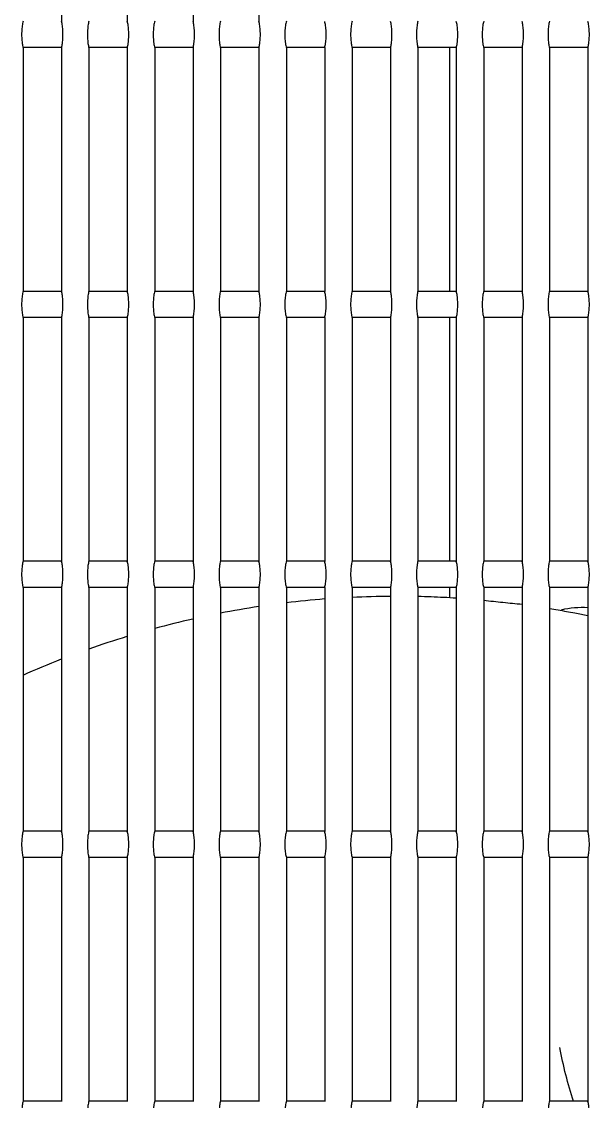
# Model space of a CAD drawing. Header units: millimetres. Extents: x 421 to 5436, y -1186 to -112.
# Drawn here: x 5352.2131 to 5352.3752, y -182.0642 to -181.7559 of the extents above; entities that cross this region are included whole.
import ezdxf

# ---------------------------------------------------------------- set-up
doc = ezdxf.new("R2010")
doc.units = ezdxf.units.MM
doc.layers.add('A-AC', color=150, linetype='Continuous')

msp = doc.modelspace()

# ---------------------------------------------------------------- linework, layer by layer
at = {"layer": 'A-AC', "color": 10, "lineweight": -3, "ltscale": 7.5}
for p, q in [((5352.224467491427, -181.6861371686505), (5352.224467491427, -181.7558704308465)), ((5352.243252657507, -181.6861419893446), (5352.243252657507, -181.7558656091915)), ((5352.262037807036, -181.6861468090867), (5352.262037807036, -181.755860789488)), ((5352.28082294004, -181.6861516275296), (5352.28082294004, -181.7558559710837)), ((5352.213522331207, -181.7633748927394), (5352.213522331207, -181.8328090401894)), ((5352.224482919537, -181.7632984383733), (5352.213538802947, -181.7632984383733)), ((5352.224467491427, -181.7632253353172), (5352.224467491427, -181.8329585975132)), ((5352.232307003702, -181.76337004893), (5352.232307003702, -181.8328138839636)), ((5352.243267074892, -181.7632984383733), (5352.232322418529, -181.7632984383733)), ((5352.243252657507, -181.7632301560111), (5352.243252657507, -181.832953775858)), ((5352.251091692763, -181.7633652080956), (5352.251091692763, -181.8328187247628)), ((5352.262051213226, -181.7632984383733), (5352.251106053329, -181.7632984383733)), ((5352.262037807036, -181.7632349757534), (5352.262037807036, -181.8329489561547)), ((5352.269876398368, -181.7633603700806), (5352.269876398368, -181.8328235627432)), ((5352.280835334491, -181.7632984383733), (5352.269889707241, -181.7632984383733)), ((5352.28082294004, -181.7632397941961), (5352.28082294004, -181.8329441377502)), ((5352.288661120492, -181.7633555347293), (5352.288661120492, -181.8328283980597)), ((5352.299619438636, -181.7632984383733), (5352.288673380159, -181.7632984383733)), ((5352.29960805654, -181.7632446114919), (5352.29960805654, -181.8329393204926)), ((5352.307445859115, -181.7633507018868), (5352.307445859115, -181.8328332308679)), ((5352.318403525609, -181.7632984383733), (5352.307457071985, -181.7632984383733)), ((5352.318393156556, -181.7632494277923), (5352.318393156556, -181.8329345042298)), ((5352.326230614217, -181.7632857259059), (5352.326230614217, -181.8328982064786)), ((5352.337187595358, -181.7632984383733), (5352.326240782621, -181.7632984383733)), ((5352.335372186159, -181.8328854940112), (5352.335372186159, -181.7632984383733)), ((5352.337178240106, -181.7632542432491), (5352.337178240106, -181.8329296888101)), ((5352.345015385779, -181.7633410431108), (5352.345015385779, -181.8328428895754)), ((5352.355971647826, -181.7632984383733), (5352.345024511969, -181.7632984383733)), ((5352.355963307206, -181.7632590580147), (5352.355963307206, -181.8329248740811)), ((5352.363800173788, -181.7633362168694), (5352.363800173788, -181.8328477157827)), ((5352.374755682956, -181.7632984383733), (5352.363808259935, -181.7632984383733)), ((5352.374748357873, -181.76326387224), (5352.374748357873, -181.8329200598921)), ((5352.224482919537, -181.8328854940112), (5352.213538802947, -181.8328854940112)), ((5352.243267074892, -181.8328854940112), (5352.232322418529, -181.8328854940112)), ((5352.262051213226, -181.8328854940112), (5352.251106053329, -181.8328854940112)), ((5352.280835334491, -181.8328854940112), (5352.269889707241, -181.8328854940112)), ((5352.299619438636, -181.8328854940112), (5352.288673380159, -181.8328854940112)), ((5352.318403525609, -181.8328854940112), (5352.307457071985, -181.8328854940112)), ((5352.337187595358, -181.8328854940112), (5352.326240782621, -181.8328854940112)), ((5352.355971647826, -181.8328854940112), (5352.345024511969, -181.8328854940112)), ((5352.374755682956, -181.8328854940112), (5352.363808259935, -181.8328854940112)), ((5352.213522331207, -181.8404630594059), (5352.213522331207, -181.9098972068559)), ((5352.224482919537, -181.8403866050401), (5352.213538802947, -181.8403866050401)), ((5352.224467491427, -181.8403135019839), (5352.224467491427, -181.9100467641799)), ((5352.232307003702, -181.8404582155968), (5352.232307003702, -181.9099020506301)), ((5352.243267074892, -181.8403866050401), (5352.232322418529, -181.8403866050401)), ((5352.243252657507, -181.8403183226778), (5352.243252657507, -181.9100419425247)), ((5352.251091692763, -181.8404533747623), (5352.251091692763, -181.9099068914295)), ((5352.262051213226, -181.8403866050401), (5352.251106053329, -181.8403866050401)), ((5352.262037807036, -181.8403231424199), (5352.262037807036, -181.9100371228214)), ((5352.269876398368, -181.8404485367471), (5352.269876398368, -181.9099117294099)), ((5352.280835334491, -181.8403866050401), (5352.269889707241, -181.8403866050401)), ((5352.28082294004, -181.8403279608629), (5352.28082294004, -181.910032304417)), ((5352.288661120492, -181.840443701396), (5352.288661120492, -181.9099165647265)), ((5352.299619438636, -181.8403866050401), (5352.288673380159, -181.8403866050401)), ((5352.29960805654, -181.8403327781584), (5352.29960805654, -181.9100274871594)), ((5352.307445859115, -181.8404388685535), (5352.307445859115, -181.9099213975346)), ((5352.318403525609, -181.8403866050401), (5352.307457071985, -181.8403866050401)), ((5352.318393156556, -181.8403375944588), (5352.318393156556, -181.9100226708965)), ((5352.326230614217, -181.8403738925724), (5352.326230614217, -181.9099863731453)), ((5352.337187595358, -181.8403866050401), (5352.326240782621, -181.8403866050401)), ((5352.335372186159, -181.9099736606779), (5352.335372186159, -181.8403866050401)), ((5352.337178240106, -181.8403424099158), (5352.337178240106, -181.9100178554768)), ((5352.345015385779, -181.8404292097775), (5352.345015385779, -181.9099310562419)), ((5352.355971647826, -181.8403866050401), (5352.345024511969, -181.8403866050401)), ((5352.355963307206, -181.8403472246814), (5352.355963307206, -181.9100130407478)), ((5352.363800173788, -181.8404243835362), (5352.363800173788, -181.9099358824494)), ((5352.374755682956, -181.8403866050401), (5352.363808259935, -181.8403866050401)), ((5352.374748357873, -181.8403520389068), (5352.374748357873, -181.9100082265588)), ((5352.224482919537, -181.9099736606779), (5352.213538802947, -181.9099736606779)), ((5352.243267074892, -181.9099736606779), (5352.232322418529, -181.9099736606779)), ((5352.262051213226, -181.9099736606779), (5352.251106053329, -181.9099736606779)), ((5352.280835334491, -181.9099736606779), (5352.269889707241, -181.9099736606779)), ((5352.299619438636, -181.9099736606779), (5352.288673380159, -181.9099736606779)), ((5352.318403525609, -181.9099736606779), (5352.307457071985, -181.9099736606779)), ((5352.337187595358, -181.9099736606779), (5352.326240782621, -181.9099736606779)), ((5352.355971647826, -181.9099736606779), (5352.345024511969, -181.9099736606779)), ((5352.374755682956, -181.9099736606779), (5352.363808259935, -181.9099736606779)), ((5352.213522331207, -181.9175512260726), (5352.213522331207, -181.9869853735227)), ((5352.224482919537, -181.9174747717066), (5352.213538802947, -181.9174747717066)), ((5352.224467491427, -181.9174016686504), (5352.224467491427, -181.9871349308464)), ((5352.232307003702, -181.9175463822633), (5352.232307003702, -181.9869902172968)), ((5352.243267074892, -181.9174747717066), (5352.232322418529, -181.9174747717066)), ((5352.243252657507, -181.9174064893446), (5352.243252657507, -181.9871301091914)), ((5352.251091692763, -181.917541541429), (5352.251091692763, -181.9869950580962)), ((5352.262051213226, -181.9174747717066), (5352.251106053329, -181.9174747717066)), ((5352.262037807036, -181.9174113090867), (5352.262037807036, -181.9871252894879)), ((5352.269876398368, -181.9175367034138), (5352.269876398368, -181.9869998960764)), ((5352.280835334491, -181.9174747717066), (5352.269889707241, -181.9174747717066)), ((5352.28082294004, -181.9174161275296), (5352.28082294004, -181.9871204710837)), ((5352.288661120492, -181.9175318680627), (5352.288661120492, -181.9870047313932)), ((5352.299619438636, -181.9174747717066), (5352.288673380159, -181.9174747717066)), ((5352.29960805654, -181.9174209448252), (5352.29960805654, -181.9871156538261)), ((5352.307445859115, -181.9175270352202), (5352.307445859115, -181.9870095642011)), ((5352.318403525609, -181.9174747717066), (5352.307457071985, -181.9174747717066)), ((5352.318393156556, -181.9174257611255), (5352.318393156556, -181.9871108375633)), ((5352.326230614217, -181.9174620592391), (5352.326230614217, -181.9870745398121)), ((5352.337187595358, -181.9174747717066), (5352.326240782621, -181.9174747717066)), ((5352.335372186159, -181.9203018194298), (5352.335372186159, -181.9174747717066)), ((5352.337178240106, -181.9174305765825), (5352.337178240106, -181.9871060221433)), ((5352.345015385779, -181.9175173764443), (5352.345015385779, -181.9870192229087)), ((5352.355971647826, -181.9174747717066), (5352.345024511969, -181.9174747717066)), ((5352.355963307206, -181.9174353913479), (5352.355963307206, -181.9871012074145)), ((5352.363800173788, -181.9175125502029), (5352.363800173788, -181.9870240491159)), ((5352.374755682956, -181.9174747717066), (5352.363808259935, -181.9174747717066)), ((5352.374748357873, -181.9174402055733), (5352.374748357873, -181.9870963932256)), ((5352.224482919537, -181.9870618273444), (5352.213538802947, -181.9870618273444)), ((5352.243267074892, -181.9870618273444), (5352.232322418529, -181.9870618273444)), ((5352.262051213226, -181.9870618273444), (5352.251106053329, -181.9870618273444)), ((5352.280835334491, -181.9870618273444), (5352.269889707241, -181.9870618273444)), ((5352.299619438636, -181.9870618273444), (5352.288673380159, -181.9870618273444)), ((5352.318403525609, -181.9870618273444), (5352.307457071985, -181.9870618273444)), ((5352.337187595358, -181.9870618273444), (5352.326240782621, -181.9870618273444)), ((5352.355971647826, -181.9870618273444), (5352.345024511969, -181.9870618273444)), ((5352.374755682956, -181.9870618273444), (5352.363808259935, -181.9870618273444)), ((5352.213522331207, -181.9946393927394), (5352.213522331207, -182.0640735401894)), ((5352.224482919537, -181.9945629383733), (5352.213538802947, -181.9945629383733)), ((5352.224467491427, -181.9944898353172), (5352.224467491427, -182.0642230975131)), ((5352.232307003702, -181.99463454893), (5352.232307003702, -182.0640783839635)), ((5352.243267074892, -181.9945629383733), (5352.232322418529, -181.9945629383733)), ((5352.243252657507, -181.9944946560113), (5352.243252657507, -182.0642182758579)), ((5352.251091692763, -181.9946297080958), (5352.251091692763, -182.0640832247627)), ((5352.262051213226, -181.9945629383733), (5352.251106053329, -181.9945629383733)), ((5352.262037807036, -181.9944994757534), (5352.262037807036, -182.0642134561547)), ((5352.269876398368, -181.9946248700805), (5352.269876398368, -182.0640880627432)), ((5352.280835334491, -181.9945629383733), (5352.269889707241, -181.9945629383733)), ((5352.28082294004, -181.9945042941961), (5352.28082294004, -182.0642086377504)), ((5352.288661120492, -181.9946200347295), (5352.288661120492, -182.0640928980599)), ((5352.299619438636, -181.9945629383733), (5352.288673380159, -181.9945629383733)), ((5352.29960805654, -181.9945091114919), (5352.29960805654, -182.0642038204926)), ((5352.307445859115, -181.9946152018867), (5352.307445859115, -182.0640977308678)), ((5352.318403525609, -181.9945629383733), (5352.307457071985, -181.9945629383733)), ((5352.318393156556, -181.9945139277922), (5352.318393156556, -182.0641990042297)), ((5352.326230614217, -181.9945502259059), (5352.326230614217, -182.0641627064788)), ((5352.337187595358, -181.9945629383733), (5352.326240782621, -181.9945629383733)), ((5352.337178240106, -181.9945187432493), (5352.337178240106, -182.06419418881)), ((5352.345015385779, -181.9946055431108), (5352.345015385779, -182.0641073895754)), ((5352.355971647826, -181.9945629383733), (5352.345024511969, -181.9945629383733)), ((5352.355963307206, -181.9945235580146), (5352.355963307206, -182.0641893740813)), ((5352.363800173788, -181.9946007168694), (5352.363800173788, -182.0641122157826)), ((5352.374755682956, -181.9945629383733), (5352.363808259935, -181.9945629383733)), ((5352.374748357873, -181.99452837224), (5352.374748357873, -182.0641845598923)), ((5352.224482919537, -182.0641499940111), (5352.213538802947, -182.0641499940111)), ((5352.243267074892, -182.0641499940111), (5352.232322418529, -182.0641499940111)), ((5352.262051213226, -182.0641499940111), (5352.251106053329, -182.0641499940111)), ((5352.280835334491, -182.0641499940111), (5352.269889707241, -182.0641499940111)), ((5352.299619438636, -182.0641499940111), (5352.288673380159, -182.0641499940111)), ((5352.318403525609, -182.0641499940111), (5352.307457071985, -182.0641499940111)), ((5352.337187595358, -182.0641499940111), (5352.326240782621, -182.0641499940111)), ((5352.355971647826, -182.0641499940111), (5352.345024511969, -182.0641499940111)), ((5352.374755682956, -182.0641499940111), (5352.363808259935, -182.0641499940111))]:
    msp.add_line(p, q, dxfattribs=at)
msp.add_arc((5352.373090813624, -181.9490131950224), 0.02583333333333333, 86.31704090746967, 103.3501256017517, dxfattribs=at)
for points, start_tangent, end_tangent in [([(5352.213522331207, -181.7557208735227), (5352.21324636934, -181.7570313953086), (5352.213102634105, -181.7586837548538), (5352.213102628772, -181.7604118809222), (5352.213246365569, -181.7620643437194), (5352.213522331207, -181.7633748927394)], (-0.002994322410565368, -0.009541175677115791), (0.002994322410565368, -0.009541175677115791)), ([(5352.224467491427, -181.7632253353172), (5352.224716406214, -181.7620716019549), (5352.224864264701, -181.7604160478786), (5352.224864269316, -181.7586798272646), (5352.224716409528, -181.7570241866038), (5352.224467491427, -181.7558704308465)], (0.003055732224605743, 0.009521685805124323), (-0.003055732224605743, 0.009521685805124323)), ([(5352.232307003702, -181.7557257172969), (5352.232031937094, -181.7570312210462), (5352.231888103502, -181.758683658388), (5352.231888098175, -181.7604119776324), (5352.232031933326, -181.7620645180211), (5352.232307003702, -181.76337004893)], (-0.002995796382653246, -0.009540712973026793), (0.002995796382653246, -0.009540712973026793)), ([(5352.243252657507, -181.7632301560111), (5352.243502434103, -181.7620712826558), (5352.243650124957, -181.7604157594701), (5352.243650119245, -181.7586798706727), (5352.243502430004, -181.7570244547815), (5352.243252657507, -181.7558656091915)], (0.003053228911296435, 0.009522488814129614), (-0.003053228911296435, 0.009522488814129614)), ([(5352.251091692763, -181.7557305580963), (5352.250817519232, -181.7570310429433), (5352.250673585067, -181.7586835597347), (5352.250673579746, -181.760412076502), (5352.250817515467, -181.7620646961577), (5352.251091692763, -181.7633652080956)], (-0.002997303091132982, -0.009540239733879052), (0.002997303091132982, -0.009540239733879052)), ([(5352.262037807036, -181.7632349757534), (5352.26228844201, -181.7620709931566), (5352.262435966307, -181.7604155963625), (5352.262435960629, -181.7586800344227), (5352.262288437938, -181.7570247444323), (5352.262037807036, -181.755860789488)], (0.003050761906283652, 0.009523279466190651), (-0.003050761906283652, 0.009523279466190651)), ([(5352.269876398368, -181.7557353960765), (5352.269603115796, -181.7570308609927), (5352.269459078836, -181.7586834588869), (5352.269459073519, -181.7604121775375), (5352.269603112032, -181.7620648781358), (5352.269876398368, -181.7633603700806)], (-0.00299884261229349, -0.009539755918612005), (0.00299884261229349, -0.009539755918612005)), ([(5352.28082294004, -181.7632397941961), (5352.281074433746, -181.7620707078029), (5352.281221794007, -181.7604154357073), (5352.28122178836, -181.7586801956872), (5352.281074429698, -181.7570250299304), (5352.28082294004, -181.7558559710837)], (0.00304833103642319, 0.00952405784801726), (-0.00304833103642319, 0.00952405784801726)), ([(5352.288661120492, -181.7557402313932), (5352.288388726828, -181.7570306751877), (5352.288244584845, -181.7586833558373), (5352.288244579529, -181.7604122807461), (5352.288388723065, -181.7620650639624), (5352.288661120492, -181.7633555347293)], (-0.003000415026015343, -0.009539261484604626), (0.003000415026015343, -0.009539261484604626)), ([(5352.29960805654, -181.7632446114919), (5352.299860409397, -181.7620704265794), (5352.30000760813, -181.7604152774902), (5352.300007602514, -181.7586803544809), (5352.299860405374, -181.7570253112908), (5352.29960805654, -181.7558511538259)], (0.00304593613274694, 0.009524824044318437), (-0.00304593613274694, 0.009524824044318437)), ([(5352.307445859115, -181.7557450642012), (5352.307174352372, -181.7570304855205), (5352.307030103127, -181.7586832505788), (5352.307030097813, -181.7604123861349), (5352.307174348609, -181.7620652536448), (5352.307445859115, -181.7633507018868)], (-0.003002020414370758, -0.009538756388109576), (0.003002020414370758, -0.009538756388109576)), ([(5352.318393156556, -181.7632494277923), (5352.318646369053, -181.7620701494709), (5352.318793408749, -181.760415121697), (5352.318793403161, -181.7586805108183), (5352.318646365052, -181.7570255885294), (5352.318393156556, -181.7558463375631)], (0.00304357702987943, 0.009525578138002457), (-0.003043577029814743, 0.009525578138023124)), ([(5352.326230614217, -181.7557498948127), (5352.325959994246, -181.757030279507), (5352.325815636217, -181.7586830825601), (5352.325815625917, -181.7604124332327), (5352.325959986945, -181.7620654347468), (5352.326230614217, -181.7633458715561)], (-0.003003658863729778, -0.009538240583584457), (0.003003658863729778, -0.009538240583584457)), ([(5352.337178240106, -181.7632542432491), (5352.337432312795, -181.7620698764624), (5352.337579195932, -181.7604149683134), (5352.337579190371, -181.7586806647128), (5352.337432308816, -181.7570258616606), (5352.337178240106, -181.7558415221433)], (0.003041253565879637, 0.00952632021023986), (-0.003041253565879637, 0.00952632021023986)), ([(5352.345015385779, -181.7557547229087), (5352.344745647184, -181.7570300945688), (5352.34460117667, -181.7586830334026), (5352.344601171356, -181.7604126034839), (5352.344745643417, -181.7620656446086), (5352.345015385779, -181.7633410431108)], (-0.003005330463071062, -0.009537714024216552), (0.003005330463071062, -0.009537714024216552)), ([(5352.355963307206, -181.7632590580147), (5352.356218240708, -181.7620696075394), (5352.356364969749, -181.7604148173268), (5352.356364964215, -181.7586808161784), (5352.35621823675, -181.7570261306994), (5352.355963307206, -181.7558367074146)], (0.003038965583391687, 0.009527050340108464), (-0.003038965583391687, 0.009527050340108464)), ([(5352.363800173788, -181.755759549116), (5352.363531316547, -181.7570298932678), (5352.36338673201, -181.7586829214692), (5352.363386726694, -181.7604127154602), (5352.363531312776, -181.7620658459061), (5352.363800173788, -181.7633362168694)], (-0.003007035304517203, -0.009537176661747809), (0.003007035304517203, -0.009537176661747809)), ([(5352.374748357873, -181.76326387224), (5352.37500415287, -181.7620693426877), (5352.375150730266, -181.7604146687236), (5352.375150724756, -181.7586809652287), (5352.375004148931, -181.75702639566), (5352.374748357873, -181.7558318932256)], (0.003036712927884753, 0.009527768605167613), (-0.003036712927884753, 0.009527768605167613)), ([(5352.213522331207, -181.8328090401894), (5352.21324636934, -181.8341195619753), (5352.213102634105, -181.8357719215203), (5352.213102628772, -181.8375000475887), (5352.213246365569, -181.8391525103859), (5352.213522331207, -181.8404630594059)], (-0.002994322410565368, -0.009541175677115791), (0.002994322410565368, -0.009541175677115791)), ([(5352.224467491427, -181.8403135019839), (5352.224716406214, -181.8391597686216), (5352.224864264701, -181.8375042145453), (5352.224864269316, -181.8357679939311), (5352.224716409528, -181.8341123532703), (5352.224467491427, -181.8329585975132)], (0.003055732224605743, 0.009521685805124323), (-0.003055732224605743, 0.009521685805124323)), ([(5352.232307003702, -181.8328138839636), (5352.232031937094, -181.8341193877129), (5352.231888103502, -181.8357718250547), (5352.231888098175, -181.8375001442992), (5352.232031933326, -181.8391526846879), (5352.232307003702, -181.8404582155968)], (-0.002995796382653246, -0.009540712973026793), (0.002995796382653246, -0.009540712973026793)), ([(5352.243252657507, -181.8403183226778), (5352.243502434103, -181.8391594493226), (5352.243650124957, -181.8375039261366), (5352.243650119245, -181.8357680373394), (5352.243502430004, -181.834112621448), (5352.243252657507, -181.832953775858)], (0.003053228911296435, 0.009522488814129614), (-0.003053228911296435, 0.009522488814129614)), ([(5352.251091692763, -181.8328187247628), (5352.250817519232, -181.8341192096098), (5352.250673585067, -181.8357717264014), (5352.250673579746, -181.8375002431687), (5352.250817515467, -181.8391528628244), (5352.251091692763, -181.8404533747623)], (-0.002997303091132982, -0.009540239733879052), (0.002997303091132982, -0.009540239733879052)), ([(5352.262037807036, -181.8403231424199), (5352.26228844201, -181.8391591598231), (5352.262435966307, -181.8375037630292), (5352.262435960629, -181.8357682010894), (5352.262288437938, -181.8341129110991), (5352.262037807036, -181.8329489561547)], (0.003050761906283652, 0.009523279466190651), (-0.003050761906283652, 0.009523279466190651)), ([(5352.269876398368, -181.8328235627432), (5352.269603115796, -181.8341190276594), (5352.269459078836, -181.8357716255534), (5352.269459073519, -181.8375003442043), (5352.269603112032, -181.8391530448025), (5352.269876398368, -181.8404485367471)], (-0.00299884261229349, -0.009539755918612005), (0.00299884261229349, -0.009539755918612005)), ([(5352.28082294004, -181.8403279608629), (5352.281074433746, -181.8391588744696), (5352.281221794007, -181.837503602374), (5352.28122178836, -181.835768362354), (5352.281074429698, -181.8341131965969), (5352.28082294004, -181.8329441377502)], (0.00304833103642319, 0.00952405784801726), (-0.00304833103642319, 0.00952405784801726)), ([(5352.288661120492, -181.8328283980597), (5352.288388726828, -181.8341188418544), (5352.288244584845, -181.835771522504), (5352.288244579529, -181.8375004474126), (5352.288388723065, -181.8391532306291), (5352.288661120492, -181.840443701396)], (-0.003000415026015343, -0.009539261484604626), (0.003000415026015343, -0.009539261484604626)), ([(5352.29960805654, -181.8403327781584), (5352.299860409397, -181.8391585932461), (5352.30000760813, -181.8375034441569), (5352.300007602514, -181.8357685211477), (5352.299860405374, -181.8341134779575), (5352.29960805654, -181.8329393204926)], (0.00304593613274694, 0.009524824044318437), (-0.00304593613274694, 0.009524824044318437)), ([(5352.307445859115, -181.8328332308679), (5352.307174352372, -181.8341186521873), (5352.307030103127, -181.8357714172453), (5352.307030097813, -181.8375005528014), (5352.307174348609, -181.8391534203113), (5352.307445859115, -181.8404388685535)], (-0.003002020414370758, -0.009538756388109576), (0.003002020414370758, -0.009538756388109576)), ([(5352.318393156556, -181.8403375944588), (5352.318646369053, -181.8391583161374), (5352.318793408749, -181.8375032883635), (5352.318793403161, -181.8357686774848), (5352.318646365052, -181.8341137551961), (5352.318393156556, -181.8329345042298)], (0.003043577029814743, 0.009525578138023124), (-0.00304357702987943, 0.009525578138002457)), ([(5352.326230614217, -181.8328380614794), (5352.325959994246, -181.8341184461738), (5352.325815636217, -181.8357712492268), (5352.325815625917, -181.8375005998994), (5352.325959986945, -181.8391536014135), (5352.326230614217, -181.8404340382228)], (-0.003003658863729778, -0.009538240583584457), (0.003003658863729778, -0.009538240583584457)), ([(5352.337178240106, -181.8403424099158), (5352.337432312795, -181.8391580431289), (5352.337579195932, -181.8375031349801), (5352.337579190371, -181.8357688313795), (5352.337432308816, -181.8341140283273), (5352.337178240106, -181.8329296888101)], (0.003041253565879637, 0.00952632021023986), (-0.003041253565879637, 0.00952632021023986)), ([(5352.345015385779, -181.8328428895754), (5352.344745647184, -181.8341182612355), (5352.34460117667, -181.8357712000693), (5352.344601171356, -181.8375007701507), (5352.344745643417, -181.8391538112751), (5352.345015385779, -181.8404292097775)], (-0.003005330463071062, -0.009537714024216552), (0.003005330463071062, -0.009537714024216552)), ([(5352.355963307206, -181.8403472246814), (5352.356218240708, -181.8391577742061), (5352.356364969749, -181.8375029839935), (5352.356364964215, -181.8357689828451), (5352.35621823675, -181.8341142973661), (5352.355963307206, -181.8329248740811)], (0.003038965583391687, 0.009527050340108464), (-0.003038965583391687, 0.009527050340108464)), ([(5352.363800173788, -181.8328477157827), (5352.363531316547, -181.8341180599346), (5352.36338673201, -181.8357710881357), (5352.363386726694, -181.837500882127), (5352.363531312776, -181.8391540125729), (5352.363800173788, -181.8404243835362)], (-0.003007035304517203, -0.009537176661747809), (0.003007035304517203, -0.009537176661747809)), ([(5352.374748357873, -181.8403520389068), (5352.37500415287, -181.8391575093544), (5352.375150730266, -181.8375028353901), (5352.375150724756, -181.8357691318954), (5352.375004148931, -181.8341145623267), (5352.374748357873, -181.8329200598921)], (0.003036712927884753, 0.009527768605167613), (-0.003036712927884753, 0.009527768605167613)), ([(5352.213522331207, -181.9098972068559), (5352.21324636934, -181.911207728642), (5352.213102634105, -181.912860088187), (5352.213102628772, -181.9145882142554), (5352.213246365569, -181.9162406770527), (5352.213522331207, -181.9175512260726)], (-0.002994322410565368, -0.009541175677115791), (0.002994322410761801, -0.009541175677054146)), ([(5352.224467491427, -181.9174016686504), (5352.224716406214, -181.9162479352881), (5352.224864264701, -181.9145923812121), (5352.224864269316, -181.9128561605978), (5352.224716409528, -181.911200519937), (5352.224467491427, -181.9100467641799)], (0.003055732224605743, 0.009521685805124323), (-0.003055732224605743, 0.009521685805124323)), ([(5352.232307003702, -181.9099020506301), (5352.232031937094, -181.9112075543794), (5352.231888103502, -181.9128599917212), (5352.231888098175, -181.9145883109659), (5352.232031933326, -181.9162408513546), (5352.232307003702, -181.9175463822633)], (-0.002995796382653246, -0.009540712973026793), (0.002995796382653246, -0.009540712973026793)), ([(5352.243252657507, -181.9174064893446), (5352.243502434103, -181.9162476159893), (5352.243650124957, -181.9145920928033), (5352.243650119245, -181.9128562040059), (5352.243502430004, -181.9112007881147), (5352.243252657507, -181.9100419425247)], (0.003053228911296435, 0.009522488814129614), (-0.003053228911296435, 0.009522488814129614)), ([(5352.251091692763, -181.9099068914295), (5352.250817519232, -181.9112073762765), (5352.250673585067, -181.9128598930681), (5352.250673579746, -181.9145884098352), (5352.250817515467, -181.9162410294912), (5352.251091692763, -181.917541541429)], (-0.002997303091132982, -0.009540239733879052), (0.002997303091132982, -0.009540239733879052)), ([(5352.262037807036, -181.9174113090867), (5352.26228844201, -181.9162473264898), (5352.262435966307, -181.9145919296959), (5352.262435960629, -181.9128563677561), (5352.262288437938, -181.9112010777658), (5352.262037807036, -181.9100371228214)], (0.003050761906283652, 0.009523279466190651), (-0.003050761906283652, 0.009523279466190651)), ([(5352.269876398368, -181.9099117294099), (5352.269603115796, -181.9112071943259), (5352.269459078836, -181.9128597922202), (5352.269459073519, -181.9145885108708), (5352.269603112032, -181.9162412114692), (5352.269876398368, -181.9175367034138)], (-0.00299884261229349, -0.009539755918612005), (0.00299884261229349, -0.009539755918612005)), ([(5352.28082294004, -181.9174161275296), (5352.281074433746, -181.9162470411361), (5352.281221794007, -181.9145917690407), (5352.28122178836, -181.9128565290207), (5352.281074429698, -181.9112013632637), (5352.28082294004, -181.910032304417)], (0.00304833103642319, 0.00952405784801726), (-0.00304833103642319, 0.00952405784801726)), ([(5352.288661120492, -181.9099165647265), (5352.288388726828, -181.9112070085209), (5352.288244584845, -181.9128596891708), (5352.288244579529, -181.9145886140793), (5352.288388723065, -181.9162413972956), (5352.288661120492, -181.9175318680627)], (-0.003000415026015343, -0.009539261484604626), (0.003000415026015343, -0.009539261484604626)), ([(5352.29960805654, -181.9174209448252), (5352.299860409397, -181.9162467599126), (5352.30000760813, -181.9145916108234), (5352.300007602514, -181.9128566878144), (5352.299860405374, -181.9112016446243), (5352.29960805654, -181.9100274871594)], (0.00304593613274694, 0.009524824044318437), (-0.00304593613274694, 0.009524824044318437)), ([(5352.307445859115, -181.9099213975346), (5352.307174352372, -181.9112068188538), (5352.307030103127, -181.912859583912), (5352.307030097813, -181.9145887194682), (5352.307174348609, -181.916241586978), (5352.307445859115, -181.9175270352202)], (-0.003002020414370758, -0.009538756388109576), (0.003002020414370758, -0.009538756388109576)), ([(5352.318393156556, -181.9174257611255), (5352.318646369053, -181.9162464828041), (5352.318793408749, -181.9145914550302), (5352.318793403161, -181.9128568441515), (5352.318646365052, -181.9112019218626), (5352.318393156556, -181.9100226708965)], (0.003043577029814743, 0.009525578138023124), (-0.003043577029814743, 0.009525578138023124)), ([(5352.326230614217, -181.9099262281461), (5352.325959994246, -181.9112066128403), (5352.325815636217, -181.9128594158935), (5352.325815625917, -181.9145887665661), (5352.325959986945, -181.9162417680802), (5352.326230614217, -181.9175222048896)], (-0.003003658863729778, -0.009538240583584457), (0.003003658863729778, -0.009538240583584457)), ([(5352.337178240106, -181.9174305765825), (5352.337432312795, -181.9162462097956), (5352.337579195932, -181.9145913016469), (5352.337579190371, -181.9128569980462), (5352.337432308816, -181.9112021949941), (5352.337178240106, -181.9100178554768)], (0.003041253565879637, 0.00952632021023986), (-0.003041253565879637, 0.00952632021023986)), ([(5352.345015385779, -181.9099310562419), (5352.344745647184, -181.9112064279022), (5352.34460117667, -181.912859366736), (5352.344601171356, -181.9145889368174), (5352.344745643417, -181.9162419779418), (5352.345015385779, -181.9175173764443)], (-0.003005330463071062, -0.009537714024216552), (0.003005330463071062, -0.009537714024216552)), ([(5352.355963307206, -181.9174353913479), (5352.356218240708, -181.9162459408726), (5352.356364969749, -181.9145911506603), (5352.356364964215, -181.9128571495119), (5352.35621823675, -181.9112024640328), (5352.355963307206, -181.9100130407478)], (0.003038965583391687, 0.009527050340108464), (-0.003038965583391687, 0.009527050340108464)), ([(5352.363800173788, -181.9099358824494), (5352.363531316547, -181.9112062266013), (5352.36338673201, -181.9128592548025), (5352.363386726694, -181.9145890487935), (5352.363531312776, -181.9162421792396), (5352.363800173788, -181.9175125502029)], (-0.003007035304517203, -0.009537176661747809), (0.003007035304517203, -0.009537176661747809)), ([(5352.374748357873, -181.9174402055733), (5352.37500415287, -181.9162456760209), (5352.375150730266, -181.9145910020568), (5352.375150724756, -181.9128572985619), (5352.375004148931, -181.9112027289934), (5352.374748357873, -181.9100082265588)], (0.003036712927884753, 0.009527768605167613), (-0.003036712927884753, 0.009527768605167613)), ([(5352.29958801421, -181.9207194628816), (5352.288623251298, -181.9218216026211)], (-0.009968508704486177, -0.00079299067370515), (-0.009926928414189292, -0.001206686479397726)), ([(5352.307445210306, -181.920215270108), (5352.3183929109, -181.9198963279216)], (0.00998762078043156, 0.000497424513159224), (0.00999964365160086, 8.4420619510846e-05)), ([(5352.326231267361, -181.9199467444646), (5352.329973733325, -181.9200533074397)], (0.009997722469549008, -0.000213413734035246), (0.00999367301466792, -0.00035566792925168)), ([(5352.329973707354, -181.9200542836957), (5352.337178253609, -181.9204089168472)], (0.009993674925778432, -0.000355614226188309), (0.00998031827168318, -0.0006270942480256379)), ([(5352.345015522758, -181.9210994386463), (5352.350495850576, -181.9216820522086), (5352.355965568066, -181.9222209410432)], (0.009944607371353909, -0.001051087165564078), (0.009928796325799794, -0.001191219342012431)), ([(5352.280811440054, -181.9228892136957), (5352.269816219007, -181.9247963092464)], (-0.009886681970927395, -0.00150117274347065), (-0.00981469928097994, -0.001916162316697581)), ([(5352.363799067683, -181.9234898443538), (5352.366233251043, -181.9238643090732), (5352.370992544566, -181.924691977855)], (0.009885283807447198, -0.001510352292090209), (0.00983508217847199, -0.001808634441423318)), ([(5352.370992539387, -181.9246919726668), (5352.374750443649, -181.92543155914)], (0.009827538983182574, -0.001849182936874243), (0.009797348222099257, -0.002002989719127027)), ([(5352.261968710201, -181.9264523623253), (5352.251068384946, -181.9291702300902)], (-0.009752060237085082, -0.002212989184850226), (-0.009649488214645794, -0.002624381297641777)), ([(5352.243158308268, -181.9314539513123), (5352.232233007084, -181.9350536854774)], (-0.009563396842528838, -0.002922574350176471), (-0.0094275514627646, -0.003334857330820174)), ([(5352.224421245595, -181.9379557134769), (5352.213391970005, -181.9425417224631)], (-0.009317807341999272, -0.003630215742539888), (-0.009144712165250243, -0.004046509534737834)), ([(5352.213522331207, -181.9869853735227), (5352.21324636934, -181.9882958953087), (5352.213102634105, -181.9899482548537), (5352.213102628772, -181.9916763809222), (5352.213246365569, -181.9933288437194), (5352.213522331207, -181.9946393927394)], (-0.002994322410565368, -0.009541175677115791), (0.002994322410761801, -0.009541175677054146)), ([(5352.224467491427, -181.9944898353172), (5352.224716406214, -181.9933361019548), (5352.224864264701, -181.9916805478786), (5352.224864269316, -181.9899443272645), (5352.224716409528, -181.9882886866037), (5352.224467491427, -181.9871349308464)], (0.003055732224605743, 0.009521685805124323), (-0.003055732224605743, 0.009521685805124323)), ([(5352.232307003702, -181.9869902172968), (5352.232031937094, -181.9882957210461), (5352.231888103502, -181.989948158388), (5352.231888098175, -181.9916764776326), (5352.232031933326, -181.9933290180211), (5352.232307003702, -181.99463454893)], (-0.002995796382653246, -0.009540712973026793), (0.002995796382653246, -0.009540712973026793)), ([(5352.243252657507, -181.9944946560113), (5352.243502434103, -181.9933357826558), (5352.243650124957, -181.9916802594701), (5352.243650119245, -181.9899443706727), (5352.243502430004, -181.9882889547814), (5352.243252657507, -181.9871301091914)], (0.003053228911296435, 0.009522488814129614), (-0.003053228911296435, 0.009522488814129614)), ([(5352.251091692763, -181.9869950580962), (5352.250817519232, -181.9882955429432), (5352.250673585067, -181.9899480597346), (5352.250673579746, -181.991676576502), (5352.250817515467, -181.9933291961579), (5352.251091692763, -181.9946297080958)], (-0.002997303091132982, -0.009540239733879052), (0.002997303091132982, -0.009540239733879052)), ([(5352.262037807036, -181.9944994757534), (5352.26228844201, -181.9933354931566), (5352.262435966307, -181.9916800963624), (5352.262435960629, -181.9899445344229), (5352.262288437938, -181.9882892444323), (5352.262037807036, -181.9871252894879)], (0.003050761906283652, 0.009523279466190651), (-0.003050761906283652, 0.009523279466190651)), ([(5352.269876398368, -181.9869998960764), (5352.269603115796, -181.9882953609927), (5352.269459078836, -181.9899479588869), (5352.269459073519, -181.9916766775375), (5352.269603112032, -181.9933293781357), (5352.269876398368, -181.9946248700805)], (-0.00299884261229349, -0.009539755918612005), (0.00299884261229349, -0.009539755918612005)), ([(5352.28082294004, -181.9945042941961), (5352.281074433746, -181.9933352078028), (5352.281221794007, -181.9916799357075), (5352.28122178836, -181.9899446956874), (5352.281074429698, -181.9882895299304), (5352.28082294004, -181.9871204710837)], (0.00304833103642319, 0.00952405784801726), (-0.00304833103642319, 0.00952405784801726)), ([(5352.288661120492, -181.9870047313932), (5352.288388726828, -181.9882951751877), (5352.288244584845, -181.9899478558373), (5352.288244579529, -181.991676780746), (5352.288388723065, -181.9933295639623), (5352.288661120492, -181.9946200347295)], (-0.003000415026015343, -0.009539261484604626), (0.003000415026015343, -0.009539261484604626)), ([(5352.29960805654, -181.9945091114919), (5352.299860409397, -181.9933349265793), (5352.30000760813, -181.9916797774902), (5352.300007602514, -181.9899448544811), (5352.299860405374, -181.9882898112908), (5352.29960805654, -181.9871156538261)], (0.00304593613274694, 0.009524824044318437), (-0.00304593613274694, 0.009524824044318437)), ([(5352.307445859115, -181.9870095642011), (5352.307174352372, -181.9882949855205), (5352.307030103127, -181.9899477505787), (5352.307030097813, -181.9916768861349), (5352.307174348609, -181.9933297536447), (5352.307445859115, -181.9946152018867)], (-0.003002020414370758, -0.009538756388109576), (0.003002020414370758, -0.009538756388109576)), ([(5352.318393156556, -181.9945139277922), (5352.318646369053, -181.9933346494709), (5352.318793408749, -181.9916796216969), (5352.318793403161, -181.9899450108182), (5352.318646365052, -181.9882900885293), (5352.318393156556, -181.9871108375633)], (0.003043577029814743, 0.009525578138023124), (-0.00304357702987943, 0.009525578138002457)), ([(5352.326230614217, -181.9870143948126), (5352.325959994246, -181.988294779507), (5352.325815636217, -181.9899475825603), (5352.325815625917, -181.9916769332326), (5352.325959986945, -181.9933299347467), (5352.326230614217, -181.9946103715561)], (-0.003003658863729778, -0.009538240583584457), (0.003003658863729778, -0.009538240583584457)), ([(5352.337178240106, -181.9945187432493), (5352.337432312795, -181.9933343764624), (5352.337579195932, -181.9916794683136), (5352.337579190371, -181.9899451647129), (5352.337432308816, -181.9882903616606), (5352.337178240106, -181.9871060221433)], (0.003041253565879637, 0.00952632021023986), (-0.003041253565879637, 0.00952632021023986)), ([(5352.345015385779, -181.9870192229087), (5352.344745647184, -181.9882945945687), (5352.34460117667, -181.9899475334028), (5352.344601171356, -181.9916771034839), (5352.344745643417, -181.9933301446085), (5352.345015385779, -181.9946055431108)], (-0.003005330463071062, -0.009537714024216552), (0.003005330463071062, -0.009537714024216552)), ([(5352.355963307206, -181.9945235580146), (5352.356218240708, -181.9933341075393), (5352.356364969749, -181.9916793173268), (5352.356364964215, -181.9899453161786), (5352.35621823675, -181.9882906306996), (5352.355963307206, -181.9871012074145)], (0.003038965583391687, 0.009527050340108464), (-0.003038965583391687, 0.009527050340108464)), ([(5352.363800173788, -181.9870240491159), (5352.363531316547, -181.9882943932678), (5352.36338673201, -181.9899474214692), (5352.363386726694, -181.9916772154602), (5352.363531312776, -181.9933303459061), (5352.363800173788, -181.9946007168694)], (-0.003007035304517203, -0.009537176661747809), (0.003007035304517203, -0.009537176661747809)), ([(5352.374748357873, -181.99452837224), (5352.37500415287, -181.9933338426877), (5352.375150730266, -181.9916791687235), (5352.375150724756, -181.9899454652286), (5352.375004148931, -181.9882908956599), (5352.374748357873, -181.9870963932256)], (0.003036712927884753, 0.009527768605167613), (-0.003036712927884753, 0.009527768605167613)), ([(5352.370676860744, -182.0641568951689), (5352.366736333406, -182.0488419961757)], (-0.003164801856519608, 0.009485991208564873), (-0.001849021144791197, 0.009827569425148572)), ([(5352.213522331207, -182.0640735401894), (5352.21324636934, -182.0653840619755), (5352.213102634105, -182.0670364215202), (5352.213102628772, -182.0687645475889), (5352.213246365569, -182.0704170103861), (5352.213522331207, -182.0717275594061)], (-0.002994322410565368, -0.009541175677115791), (0.002994322410565368, -0.009541175677115791)), ([(5352.232307003702, -182.0640783839635), (5352.232031937094, -182.0653838877129), (5352.231888103502, -182.0670363250547), (5352.231888098175, -182.0687646442991), (5352.232031933326, -182.0704171846878), (5352.232307003702, -182.0717227155967)], (-0.002995796382653246, -0.009540712973026793), (0.002995796382653246, -0.009540712973026793)), ([(5352.251091692763, -182.0640832247627), (5352.250817519232, -182.0653837096099), (5352.250673585067, -182.0670362264013), (5352.250673579746, -182.0687647431687), (5352.250817515467, -182.0704173628244), (5352.251091692763, -182.0717178747623)], (-0.002997303091132982, -0.009540239733879052), (0.002997303091132982, -0.009540239733879052)), ([(5352.269876398368, -182.0640880627432), (5352.269603115796, -182.0653835276594), (5352.269459078836, -182.0670361255536), (5352.269459073519, -182.0687648442042), (5352.269603112032, -182.0704175448025), (5352.269876398368, -182.0717130367473)], (-0.00299884261229349, -0.009539755918612005), (0.00299884261229349, -0.009539755918612005)), ([(5352.288661120492, -182.0640928980599), (5352.288388726828, -182.0653833418544), (5352.288244584845, -182.067036022504), (5352.288244579529, -182.0687649474128), (5352.288388723065, -182.0704177306291), (5352.288661120492, -182.0717082013959)], (-0.003000415026015343, -0.009539261484604626), (0.003000415026015343, -0.009539261484604626)), ([(5352.307445859115, -182.0640977308678), (5352.307174352372, -182.0653831521872), (5352.307030103127, -182.0670359172454), (5352.307030097813, -182.0687650528016), (5352.307174348609, -182.0704179203112), (5352.307445859115, -182.0717033685535)], (-0.003002020414370758, -0.009538756388109576), (0.003002020414370758, -0.009538756388109576)), ([(5352.326230614217, -182.0641025614793), (5352.325959994246, -182.0653829461737), (5352.325815636217, -182.0670357492268), (5352.325815625917, -182.0687650998993), (5352.325959986945, -182.0704181014135), (5352.326230614217, -182.0716985382228)], (-0.003003658863729778, -0.009538240583584457), (0.003003658863729778, -0.009538240583584457)), ([(5352.345015385779, -182.0641073895754), (5352.344745647184, -182.0653827612355), (5352.34460117667, -182.0670357000693), (5352.344601171356, -182.0687652701506), (5352.344745643417, -182.0704183112753), (5352.345015385779, -182.0716937097775)], (-0.003005330463071062, -0.009537714024216552), (0.003005330463071062, -0.009537714024216552)), ([(5352.363800173788, -182.0641122157826), (5352.363531316547, -182.0653825599345), (5352.36338673201, -182.0670355881359), (5352.363386726694, -182.0687653821269), (5352.363531312776, -182.0704185125728), (5352.363800173788, -182.0716888835361)], (-0.003007035304517203, -0.009537176661747809), (0.003007035304517203, -0.009537176661747809)), ([(5352.374748357873, -182.0716165389067), (5352.37500415287, -182.0704220093544), (5352.375150730266, -182.0687673353902), (5352.375150724756, -182.0670336318954), (5352.375004148931, -182.0653790623267), (5352.374748357873, -182.0641845598923)], (0.003036712927884753, 0.009527768605167613), (-0.003036712927884753, 0.009527768605167613))]:
    msp.add_spline(points, degree=3, dxfattribs=dict(at, start_tangent=start_tangent, end_tangent=end_tangent))

doc.saveas('drawing.dxf')
